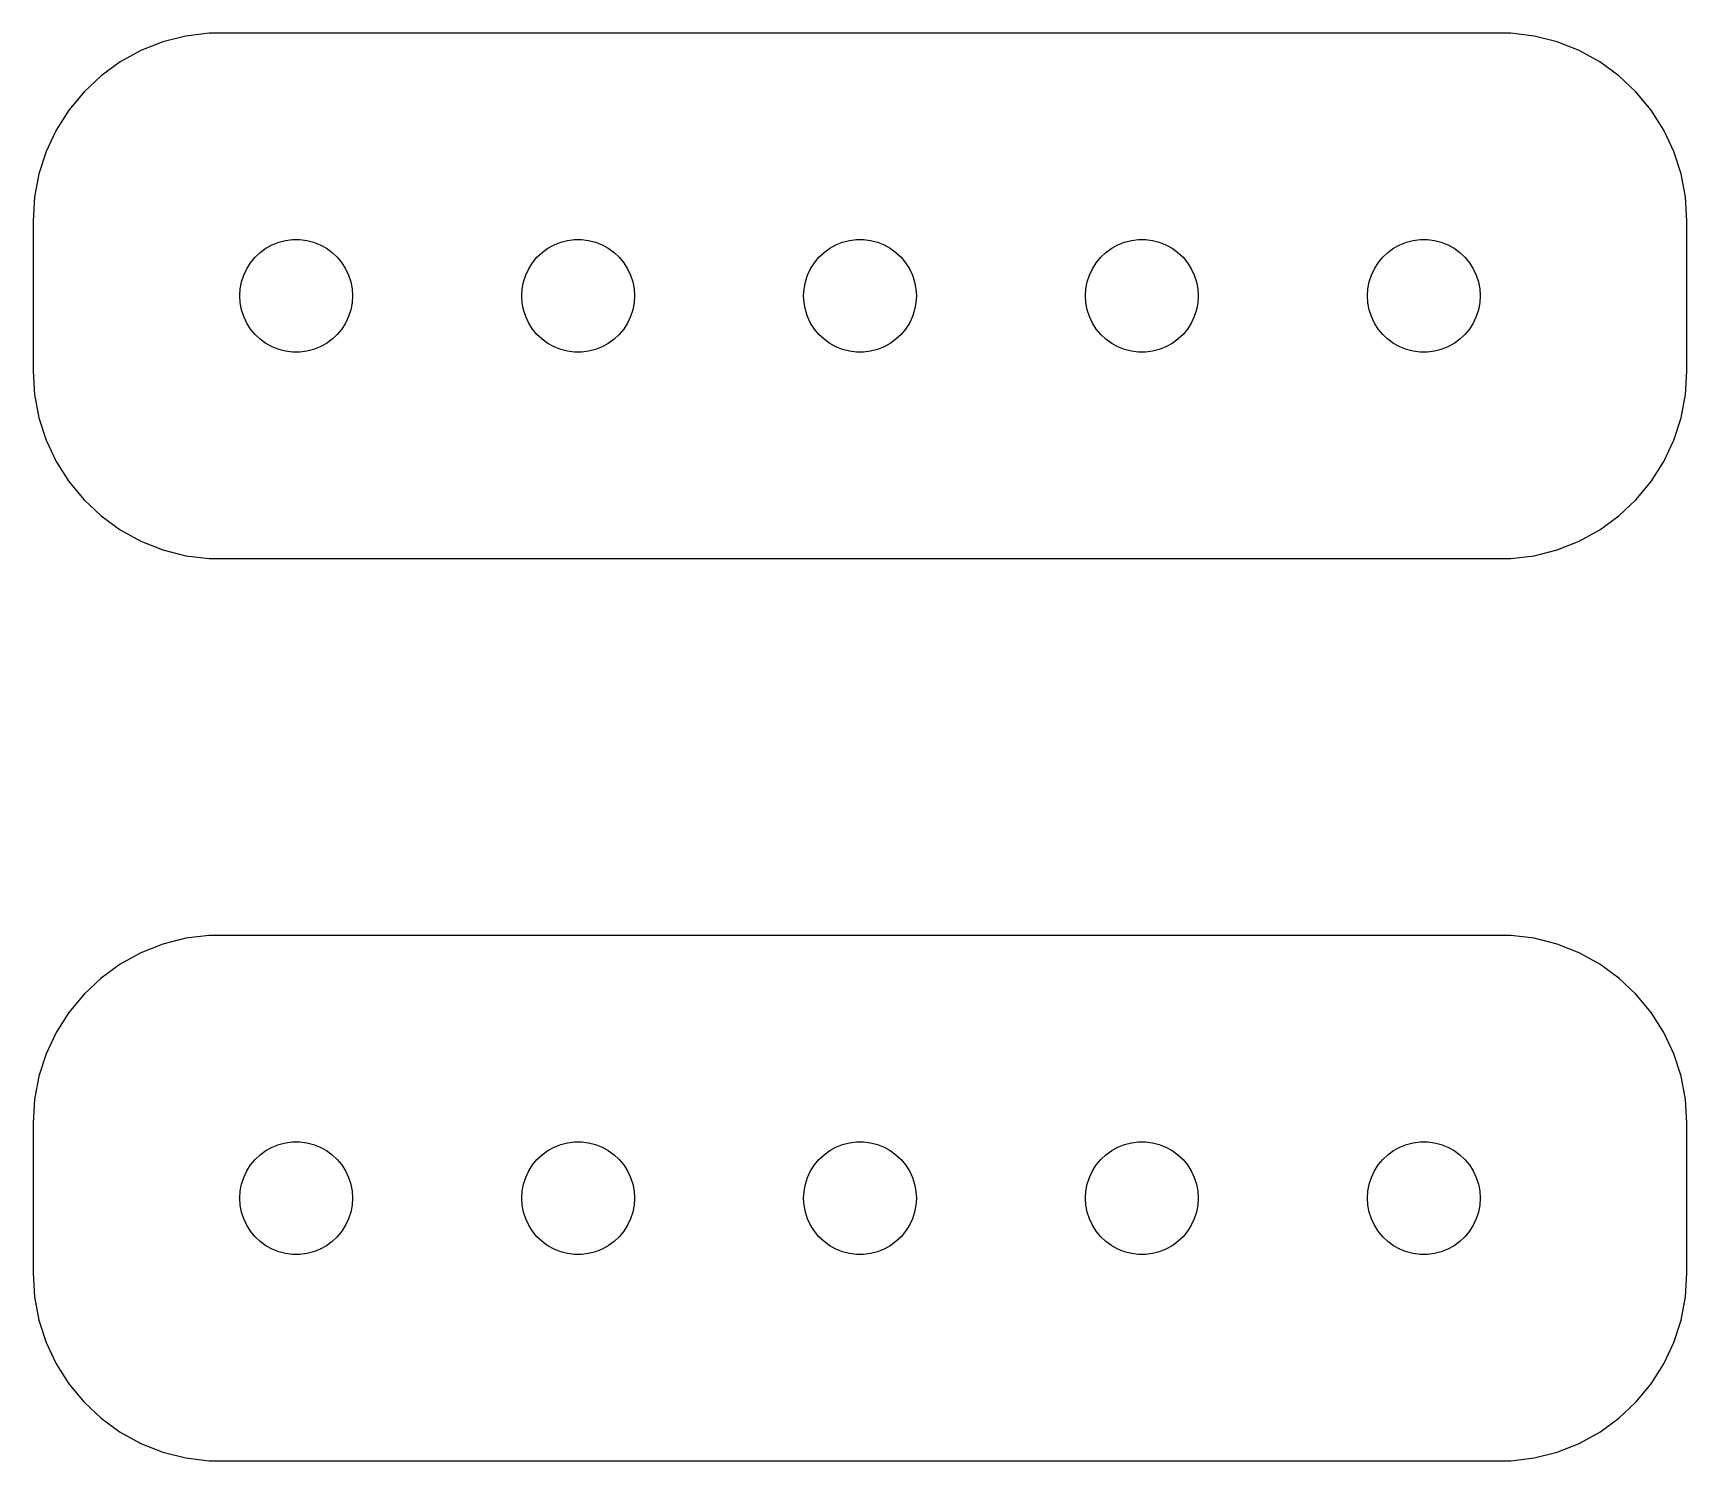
# Model space of a CAD drawing. Header units: metres. Extents: x -22 to 22, y 113 to 223.
# Drawn here: x -22 to 22, y 113.01 to 150.99 of the extents above; entities that cross this region are included whole.
import ezdxf

# ---------------------------------------------------------------- set-up
doc = ezdxf.new("R2010")
doc.units = ezdxf.units.M

msp = doc.modelspace()

# ---------------------------------------------------------------- linework, layer by layer
for p, q in [((-17.3139, 150.99), (-17.9369, 150.911)), ((17.3139, 150.99), (-17.3139, 150.99)), ((17.9369, 150.911), (17.3139, 150.99)), ((-19.1289, 150.524), (-19.6791, 150.222)), ((-18.5451, 150.755), (-19.1289, 150.524)), ((-17.9369, 150.911), (-18.5451, 150.755)), ((18.5451, 150.755), (17.9369, 150.911)), ((19.1289, 150.524), (18.5451, 150.755)), ((19.6791, 150.222), (19.1289, 150.524)), ((-19.6791, 150.222), (-20.1871, 149.853)), ((20.1871, 149.853), (19.6791, 150.222)), ((-20.1871, 149.853), (-20.6448, 149.423)), ((20.6448, 149.423), (20.1871, 149.853)), ((-20.6448, 149.423), (-21.0451, 148.939)), ((21.0451, 148.939), (20.6448, 149.423)), ((-21.0451, 148.939), (-21.3815, 148.409)), ((21.3815, 148.409), (21.0451, 148.939)), ((-21.3815, 148.409), (-21.6489, 147.841)), ((21.6489, 147.841), (21.3815, 148.409)), ((-21.6489, 147.841), (-21.8429, 147.243)), ((21.8429, 147.243), (21.6489, 147.841)), ((-21.8429, 147.243), (-21.9606, 146.627)), ((21.9606, 146.627), (21.8429, 147.243)), ((-21.9606, 146.627), (-22, 146)), ((22, 146), (21.9606, 146.627)), ((-22, 146), (-22, 142)), ((22, 142), (22, 146)), ((-15.9561, 145.156), (-15.8037, 145.266)), ((-15.8037, 145.266), (-15.6387, 145.357)), ((-15.6387, 145.357), (-15.4635, 145.427)), ((-15.4635, 145.427), (-15.2811, 145.473)), ((-15.2811, 145.473), (-15.0942, 145.497)), ((-15.0942, 145.497), (-14.9058, 145.497)), ((-14.9058, 145.497), (-14.7189, 145.473)), ((-14.7189, 145.473), (-14.5365, 145.427)), ((-14.5365, 145.427), (-14.3613, 145.357)), ((-14.3613, 145.357), (-14.1963, 145.266)), ((-14.1963, 145.266), (-14.0439, 145.156)), ((-8.45613, 145.156), (-8.30373, 145.266)), ((-8.30373, 145.266), (-8.13866, 145.357)), ((-8.13866, 145.357), (-7.96352, 145.427)), ((-7.96352, 145.427), (-7.78107, 145.473)), ((-7.78107, 145.473), (-7.59418, 145.497)), ((-7.59418, 145.497), (-7.40581, 145.497)), ((-7.40581, 145.497), (-7.21892, 145.473)), ((-7.21892, 145.473), (-7.03647, 145.427)), ((-7.03647, 145.427), (-6.86133, 145.357)), ((-6.86133, 145.357), (-6.69626, 145.266)), ((-6.69626, 145.266), (-6.54385, 145.156)), ((-0.956131, 145.156), (-0.803726, 145.266)), ((-0.803726, 145.266), (-0.638657, 145.357)), ((-0.638657, 145.357), (-0.463516, 145.427)), ((-0.463516, 145.427), (-0.281067, 145.473)), ((-0.281067, 145.473), (-0.094177, 145.497)), ((-0.094177, 145.497), (0.094177, 145.497)), ((0.094177, 145.497), (0.281067, 145.473)), ((0.281067, 145.473), (0.463516, 145.427)), ((0.463516, 145.427), (0.638657, 145.357)), ((0.638657, 145.357), (0.803726, 145.266)), ((0.803726, 145.266), (0.956131, 145.156)), ((6.54385, 145.156), (6.69626, 145.266)), ((6.69626, 145.266), (6.86133, 145.357)), ((6.86133, 145.357), (7.03647, 145.427)), ((7.03647, 145.427), (7.21892, 145.473)), ((7.21892, 145.473), (7.40581, 145.497)), ((7.40581, 145.497), (7.59418, 145.497)), ((7.59418, 145.497), (7.78107, 145.473)), ((7.78107, 145.473), (7.96352, 145.427)), ((7.96352, 145.427), (8.13866, 145.357)), ((8.13866, 145.357), (8.30373, 145.266)), ((8.30373, 145.266), (8.45613, 145.156)), ((14.0439, 145.156), (14.1963, 145.266)), ((14.1963, 145.266), (14.3613, 145.357)), ((14.3613, 145.357), (14.5365, 145.427)), ((14.5365, 145.427), (14.7189, 145.473)), ((14.7189, 145.473), (14.9058, 145.497)), ((14.9058, 145.497), (15.0942, 145.497)), ((15.0942, 145.497), (15.2811, 145.473)), ((15.2811, 145.473), (15.4635, 145.427)), ((15.4635, 145.427), (15.6387, 145.357)), ((15.6387, 145.357), (15.8037, 145.266)), ((15.8037, 145.266), (15.9561, 145.156)), ((-16.3145, 144.723), (-16.2135, 144.882)), ((-16.2135, 144.882), (-16.0934, 145.027)), ((-16.0934, 145.027), (-15.9561, 145.156)), ((-14.0439, 145.156), (-13.9065, 145.027)), ((-13.9065, 145.027), (-13.7865, 144.882)), ((-13.7865, 144.882), (-13.6855, 144.723)), ((-8.81445, 144.723), (-8.71352, 144.882)), ((-8.71352, 144.882), (-8.59344, 145.027)), ((-8.59344, 145.027), (-8.45613, 145.156)), ((-6.54385, 145.156), (-6.40654, 145.027)), ((-6.40654, 145.027), (-6.28647, 144.882)), ((-6.28647, 144.882), (-6.18553, 144.723)), ((-1.31445, 144.723), (-1.21352, 144.882)), ((-1.21352, 144.882), (-1.09344, 145.027)), ((-1.09344, 145.027), (-0.956131, 145.156)), ((0.956131, 145.156), (1.09344, 145.027)), ((1.09344, 145.027), (1.21352, 144.882)), ((1.21352, 144.882), (1.31445, 144.723)), ((6.18553, 144.723), (6.28647, 144.882)), ((6.28647, 144.882), (6.40654, 145.027)), ((6.40654, 145.027), (6.54385, 145.156)), ((8.45613, 145.156), (8.59344, 145.027)), ((8.59344, 145.027), (8.71352, 144.882)), ((8.71352, 144.882), (8.81445, 144.723)), ((13.6855, 144.723), (13.7865, 144.882)), ((13.7865, 144.882), (13.9065, 145.027)), ((13.9065, 145.027), (14.0439, 145.156)), ((15.9561, 145.156), (16.0934, 145.027)), ((16.0934, 145.027), (16.2135, 144.882)), ((16.2135, 144.882), (16.3145, 144.723)), ((-16.4882, 144.188), (-16.4529, 144.373)), ((-16.4529, 144.373), (-16.3947, 144.552)), ((-16.3947, 144.552), (-16.3145, 144.723)), ((-13.6855, 144.723), (-13.6053, 144.552)), ((-13.6053, 144.552), (-13.5471, 144.373)), ((-13.5471, 144.373), (-13.5118, 144.188)), ((-8.98816, 144.188), (-8.95287, 144.373)), ((-8.95287, 144.373), (-8.89465, 144.552)), ((-8.89465, 144.552), (-8.81445, 144.723)), ((-6.18553, 144.723), (-6.10533, 144.552)), ((-6.10533, 144.552), (-6.04712, 144.373)), ((-6.04712, 144.373), (-6.01183, 144.188)), ((-1.48816, 144.188), (-1.45287, 144.373)), ((-1.45287, 144.373), (-1.39465, 144.552)), ((-1.39465, 144.552), (-1.31445, 144.723)), ((1.31445, 144.723), (1.39465, 144.552)), ((1.39465, 144.552), (1.45287, 144.373)), ((1.45287, 144.373), (1.48816, 144.188)), ((6.01183, 144.188), (6.04712, 144.373)), ((6.04712, 144.373), (6.10533, 144.552)), ((6.10533, 144.552), (6.18553, 144.723)), ((8.81445, 144.723), (8.89465, 144.552)), ((8.89465, 144.552), (8.95287, 144.373)), ((8.95287, 144.373), (8.98816, 144.188)), ((13.5118, 144.188), (13.5471, 144.373)), ((13.5471, 144.373), (13.6053, 144.552)), ((13.6053, 144.552), (13.6855, 144.723)), ((16.3145, 144.723), (16.3947, 144.552)), ((16.3947, 144.552), (16.4529, 144.373)), ((16.4529, 144.373), (16.4882, 144.188)), ((-16.5, 144), (-16.4882, 144.188)), ((-16.4882, 143.812), (-16.5, 144)), ((-13.5118, 144.188), (-13.5, 144)), ((-13.5, 144), (-13.5118, 143.812)), ((-9, 144), (-8.98816, 144.188)), ((-8.98816, 143.812), (-9, 144)), ((-6.01183, 144.188), (-6, 144)), ((-6, 144), (-6.01183, 143.812)), ((-1.5, 144), (-1.48816, 144.188)), ((-1.48816, 143.812), (-1.5, 144)), ((1.48816, 144.188), (1.5, 144)), ((1.5, 144), (1.48816, 143.812)), ((6, 144), (6.01183, 144.188)), ((6.01183, 143.812), (6, 144)), ((8.98816, 144.188), (9, 144)), ((9, 144), (8.98816, 143.812)), ((13.5, 144), (13.5118, 144.188)), ((13.5118, 143.812), (13.5, 144)), ((16.4882, 144.188), (16.5, 144)), ((16.5, 144), (16.4882, 143.812)), ((-16.4529, 143.627), (-16.4882, 143.812)), ((-16.3947, 143.448), (-16.4529, 143.627)), ((-16.3145, 143.277), (-16.3947, 143.448)), ((-13.6053, 143.448), (-13.6855, 143.277)), ((-13.5471, 143.627), (-13.6053, 143.448)), ((-13.5118, 143.812), (-13.5471, 143.627)), ((-8.95287, 143.627), (-8.98816, 143.812)), ((-8.89465, 143.448), (-8.95287, 143.627)), ((-8.81445, 143.277), (-8.89465, 143.448)), ((-6.10533, 143.448), (-6.18553, 143.277)), ((-6.04712, 143.627), (-6.10533, 143.448)), ((-6.01183, 143.812), (-6.04712, 143.627)), ((-1.45287, 143.627), (-1.48816, 143.812)), ((-1.39465, 143.448), (-1.45287, 143.627)), ((-1.31445, 143.277), (-1.39465, 143.448)), ((1.39465, 143.448), (1.31445, 143.277)), ((1.45287, 143.627), (1.39465, 143.448)), ((1.48816, 143.812), (1.45287, 143.627)), ((6.04712, 143.627), (6.01183, 143.812)), ((6.10533, 143.448), (6.04712, 143.627)), ((6.18553, 143.277), (6.10533, 143.448)), ((8.89465, 143.448), (8.81445, 143.277)), ((8.95287, 143.627), (8.89465, 143.448)), ((8.98816, 143.812), (8.95287, 143.627)), ((13.5471, 143.627), (13.5118, 143.812)), ((13.6053, 143.448), (13.5471, 143.627)), ((13.6855, 143.277), (13.6053, 143.448)), ((16.3947, 143.448), (16.3145, 143.277)), ((16.4529, 143.627), (16.3947, 143.448)), ((16.4882, 143.812), (16.4529, 143.627)), ((-16.2135, 143.118), (-16.3145, 143.277)), ((-16.0934, 142.973), (-16.2135, 143.118)), ((-13.7865, 143.118), (-13.9065, 142.973)), ((-13.6855, 143.277), (-13.7865, 143.118)), ((-8.71352, 143.118), (-8.81445, 143.277)), ((-8.59344, 142.973), (-8.71352, 143.118)), ((-6.28647, 143.118), (-6.40654, 142.973)), ((-6.18553, 143.277), (-6.28647, 143.118)), ((-1.21352, 143.118), (-1.31445, 143.277)), ((-1.09344, 142.973), (-1.21352, 143.118)), ((1.21352, 143.118), (1.09344, 142.973)), ((1.31445, 143.277), (1.21352, 143.118)), ((6.28647, 143.118), (6.18553, 143.277)), ((6.40654, 142.973), (6.28647, 143.118)), ((8.71352, 143.118), (8.59344, 142.973)), ((8.81445, 143.277), (8.71352, 143.118)), ((13.7865, 143.118), (13.6855, 143.277)), ((13.9065, 142.973), (13.7865, 143.118)), ((16.2135, 143.118), (16.0934, 142.973)), ((16.3145, 143.277), (16.2135, 143.118)), ((-15.9561, 142.844), (-16.0934, 142.973)), ((-15.8037, 142.734), (-15.9561, 142.844)), ((-15.6387, 142.643), (-15.8037, 142.734)), ((-15.4635, 142.573), (-15.6387, 142.643)), ((-15.2811, 142.527), (-15.4635, 142.573)), ((-14.5365, 142.573), (-14.7189, 142.527)), ((-14.3613, 142.643), (-14.5365, 142.573)), ((-14.1963, 142.734), (-14.3613, 142.643)), ((-14.0439, 142.844), (-14.1963, 142.734)), ((-13.9065, 142.973), (-14.0439, 142.844)), ((-8.45613, 142.844), (-8.59344, 142.973)), ((-8.30373, 142.734), (-8.45613, 142.844)), ((-8.13866, 142.643), (-8.30373, 142.734)), ((-7.96352, 142.573), (-8.13866, 142.643)), ((-7.78107, 142.527), (-7.96352, 142.573)), ((-7.03647, 142.573), (-7.21892, 142.527)), ((-6.86133, 142.643), (-7.03647, 142.573)), ((-6.69626, 142.734), (-6.86133, 142.643)), ((-6.54385, 142.844), (-6.69626, 142.734)), ((-6.40654, 142.973), (-6.54385, 142.844)), ((-0.956131, 142.844), (-1.09344, 142.973)), ((-0.803726, 142.734), (-0.956131, 142.844)), ((-0.638657, 142.643), (-0.803726, 142.734)), ((-0.463516, 142.573), (-0.638657, 142.643)), ((-0.281067, 142.527), (-0.463516, 142.573)), ((0.463516, 142.573), (0.281067, 142.527)), ((0.638657, 142.643), (0.463516, 142.573)), ((0.803726, 142.734), (0.638657, 142.643)), ((0.956131, 142.844), (0.803726, 142.734)), ((1.09344, 142.973), (0.956131, 142.844)), ((6.54385, 142.844), (6.40654, 142.973)), ((6.69626, 142.734), (6.54385, 142.844)), ((6.86133, 142.643), (6.69626, 142.734)), ((7.03647, 142.573), (6.86133, 142.643)), ((7.21892, 142.527), (7.03647, 142.573)), ((7.96352, 142.573), (7.78107, 142.527)), ((8.13866, 142.643), (7.96352, 142.573)), ((8.30373, 142.734), (8.13866, 142.643)), ((8.45613, 142.844), (8.30373, 142.734)), ((8.59344, 142.973), (8.45613, 142.844)), ((14.0439, 142.844), (13.9065, 142.973)), ((14.1963, 142.734), (14.0439, 142.844)), ((14.3613, 142.643), (14.1963, 142.734)), ((14.5365, 142.573), (14.3613, 142.643)), ((14.7189, 142.527), (14.5365, 142.573)), ((15.4635, 142.573), (15.2811, 142.527)), ((15.6387, 142.643), (15.4635, 142.573)), ((15.8037, 142.734), (15.6387, 142.643)), ((15.9561, 142.844), (15.8037, 142.734)), ((16.0934, 142.973), (15.9561, 142.844)), ((-15.0942, 142.503), (-15.2811, 142.527)), ((-14.9058, 142.503), (-15.0942, 142.503)), ((-14.7189, 142.527), (-14.9058, 142.503)), ((-7.59418, 142.503), (-7.78107, 142.527)), ((-7.40581, 142.503), (-7.59418, 142.503)), ((-7.21892, 142.527), (-7.40581, 142.503)), ((-0.094177, 142.503), (-0.281067, 142.527)), ((0.094177, 142.503), (-0.094177, 142.503)), ((0.281067, 142.527), (0.094177, 142.503)), ((7.40581, 142.503), (7.21892, 142.527)), ((7.59418, 142.503), (7.40581, 142.503)), ((7.78107, 142.527), (7.59418, 142.503)), ((14.9058, 142.503), (14.7189, 142.527)), ((15.0942, 142.503), (14.9058, 142.503)), ((15.2811, 142.527), (15.0942, 142.503)), ((-22, 142), (-21.9606, 141.373)), ((21.9606, 141.373), (22, 142)), ((-21.9606, 141.373), (-21.8429, 140.757)), ((21.8429, 140.757), (21.9606, 141.373)), ((-21.8429, 140.757), (-21.6489, 140.159)), ((21.6489, 140.159), (21.8429, 140.757)), ((-21.6489, 140.159), (-21.3815, 139.591)), ((21.3815, 139.591), (21.6489, 140.159)), ((-21.3815, 139.591), (-21.0451, 139.061)), ((21.0451, 139.061), (21.3815, 139.591)), ((-21.0451, 139.061), (-20.6448, 138.577)), ((20.6448, 138.577), (21.0451, 139.061)), ((-20.6448, 138.577), (-20.1871, 138.147)), ((20.1871, 138.147), (20.6448, 138.577)), ((-20.1871, 138.147), (-19.6791, 137.778)), ((-19.6791, 137.778), (-19.1289, 137.476)), ((19.1289, 137.476), (19.6791, 137.778)), ((19.6791, 137.778), (20.1871, 138.147)), ((-19.1289, 137.476), (-18.5451, 137.245)), ((18.5451, 137.245), (19.1289, 137.476)), ((-18.5451, 137.245), (-17.9369, 137.089)), ((-17.9369, 137.089), (-17.3139, 137.01)), ((-17.3139, 137.01), (17.3139, 137.01)), ((17.3139, 137.01), (17.9369, 137.089)), ((17.9369, 137.089), (18.5451, 137.245)), ((-18.5451, 126.755), (-19.1289, 126.524)), ((-17.9369, 126.911), (-18.5451, 126.755)), ((-17.3139, 126.99), (-17.9369, 126.911)), ((17.3139, 126.99), (-17.3139, 126.99)), ((17.9369, 126.911), (17.3139, 126.99)), ((18.5451, 126.755), (17.9369, 126.911)), ((19.1289, 126.524), (18.5451, 126.755)), ((-19.1289, 126.524), (-19.6791, 126.222)), ((19.6791, 126.222), (19.1289, 126.524)), ((-20.1871, 125.853), (-20.6448, 125.423)), ((-19.6791, 126.222), (-20.1871, 125.853)), ((20.1871, 125.853), (19.6791, 126.222)), ((20.6448, 125.423), (20.1871, 125.853)), ((-20.6448, 125.423), (-21.0451, 124.939)), ((21.0451, 124.939), (20.6448, 125.423)), ((-21.0451, 124.939), (-21.3815, 124.409)), ((21.3815, 124.409), (21.0451, 124.939)), ((-21.3815, 124.409), (-21.6489, 123.841)), ((21.6489, 123.841), (21.3815, 124.409)), ((-21.6489, 123.841), (-21.8429, 123.243)), ((21.8429, 123.243), (21.6489, 123.841)), ((-21.8429, 123.243), (-21.9606, 122.627)), ((21.9606, 122.627), (21.8429, 123.243)), ((-21.9606, 122.627), (-22, 122)), ((22, 122), (21.9606, 122.627)), ((-22, 122), (-22, 118)), ((22, 118), (22, 122)), ((-15.4635, 121.427), (-15.2811, 121.473)), ((-15.2811, 121.473), (-15.0942, 121.497)), ((-15.0942, 121.497), (-14.9058, 121.497)), ((-14.9058, 121.497), (-14.7189, 121.473)), ((-14.7189, 121.473), (-14.5365, 121.427)), ((-7.96352, 121.427), (-7.78107, 121.473)), ((-7.78107, 121.473), (-7.59418, 121.497)), ((-7.59418, 121.497), (-7.40581, 121.497)), ((-7.40581, 121.497), (-7.21892, 121.473)), ((-7.21892, 121.473), (-7.03647, 121.427)), ((-0.463516, 121.427), (-0.281067, 121.473)), ((-0.281067, 121.473), (-0.094177, 121.497)), ((-0.094177, 121.497), (0.094177, 121.497)), ((0.094177, 121.497), (0.281067, 121.473)), ((0.281067, 121.473), (0.463516, 121.427)), ((7.03647, 121.427), (7.21892, 121.473)), ((7.21892, 121.473), (7.40581, 121.497)), ((7.40581, 121.497), (7.59418, 121.497)), ((7.59418, 121.497), (7.78107, 121.473)), ((7.78107, 121.473), (7.96352, 121.427)), ((14.5365, 121.427), (14.7189, 121.473)), ((14.7189, 121.473), (14.9058, 121.497)), ((14.9058, 121.497), (15.0942, 121.497)), ((15.0942, 121.497), (15.2811, 121.473)), ((15.2811, 121.473), (15.4635, 121.427)), ((-16.2135, 120.882), (-16.0934, 121.027)), ((-16.0934, 121.027), (-15.9561, 121.156)), ((-15.9561, 121.156), (-15.8037, 121.266)), ((-15.8037, 121.266), (-15.6387, 121.357)), ((-15.6387, 121.357), (-15.4635, 121.427)), ((-14.5365, 121.427), (-14.3613, 121.357)), ((-14.3613, 121.357), (-14.1963, 121.266)), ((-14.1963, 121.266), (-14.0439, 121.156)), ((-14.0439, 121.156), (-13.9065, 121.027)), ((-13.9065, 121.027), (-13.7865, 120.882)), ((-8.71352, 120.882), (-8.59344, 121.027)), ((-8.59344, 121.027), (-8.45613, 121.156)), ((-8.45613, 121.156), (-8.30373, 121.266)), ((-8.30373, 121.266), (-8.13866, 121.357)), ((-8.13866, 121.357), (-7.96352, 121.427)), ((-7.03647, 121.427), (-6.86133, 121.357)), ((-6.86133, 121.357), (-6.69626, 121.266)), ((-6.69626, 121.266), (-6.54385, 121.156)), ((-6.54385, 121.156), (-6.40654, 121.027)), ((-6.40654, 121.027), (-6.28647, 120.882)), ((-1.21352, 120.882), (-1.09344, 121.027)), ((-1.09344, 121.027), (-0.956131, 121.156)), ((-0.956131, 121.156), (-0.803726, 121.266)), ((-0.803726, 121.266), (-0.638657, 121.357)), ((-0.638657, 121.357), (-0.463516, 121.427)), ((0.463516, 121.427), (0.638657, 121.357)), ((0.638657, 121.357), (0.803726, 121.266)), ((0.803726, 121.266), (0.956131, 121.156)), ((0.956131, 121.156), (1.09344, 121.027)), ((1.09344, 121.027), (1.21352, 120.882)), ((6.28647, 120.882), (6.40654, 121.027)), ((6.40654, 121.027), (6.54385, 121.156)), ((6.54385, 121.156), (6.69626, 121.266)), ((6.69626, 121.266), (6.86133, 121.357)), ((6.86133, 121.357), (7.03647, 121.427)), ((7.96352, 121.427), (8.13866, 121.357)), ((8.13866, 121.357), (8.30373, 121.266)), ((8.30373, 121.266), (8.45613, 121.156)), ((8.45613, 121.156), (8.59344, 121.027)), ((8.59344, 121.027), (8.71352, 120.882)), ((13.7865, 120.882), (13.9065, 121.027)), ((13.9065, 121.027), (14.0439, 121.156)), ((14.0439, 121.156), (14.1963, 121.266)), ((14.1963, 121.266), (14.3613, 121.357)), ((14.3613, 121.357), (14.5365, 121.427)), ((15.4635, 121.427), (15.6387, 121.357)), ((15.6387, 121.357), (15.8037, 121.266)), ((15.8037, 121.266), (15.9561, 121.156)), ((15.9561, 121.156), (16.0934, 121.027)), ((16.0934, 121.027), (16.2135, 120.882)), ((-16.3947, 120.552), (-16.3145, 120.723)), ((-16.3145, 120.723), (-16.2135, 120.882)), ((-13.7865, 120.882), (-13.6855, 120.723)), ((-13.6855, 120.723), (-13.6053, 120.552)), ((-8.89465, 120.552), (-8.81445, 120.723)), ((-8.81445, 120.723), (-8.71352, 120.882)), ((-6.28647, 120.882), (-6.18553, 120.723)), ((-6.18553, 120.723), (-6.10533, 120.552)), ((-1.39465, 120.552), (-1.31445, 120.723)), ((-1.31445, 120.723), (-1.21352, 120.882)), ((1.21352, 120.882), (1.31445, 120.723)), ((1.31445, 120.723), (1.39465, 120.552)), ((6.10533, 120.552), (6.18553, 120.723)), ((6.18553, 120.723), (6.28647, 120.882)), ((8.71352, 120.882), (8.81445, 120.723)), ((8.81445, 120.723), (8.89465, 120.552)), ((13.6053, 120.552), (13.6855, 120.723)), ((13.6855, 120.723), (13.7865, 120.882)), ((16.2135, 120.882), (16.3145, 120.723)), ((16.3145, 120.723), (16.3947, 120.552)), ((-16.5, 120), (-16.4882, 120.188)), ((-16.4882, 120.188), (-16.4529, 120.373)), ((-16.4529, 120.373), (-16.3947, 120.552)), ((-13.6053, 120.552), (-13.5471, 120.373)), ((-13.5471, 120.373), (-13.5118, 120.188)), ((-13.5118, 120.188), (-13.5, 120)), ((-9, 120), (-8.98816, 120.188)), ((-8.98816, 120.188), (-8.95287, 120.373)), ((-8.95287, 120.373), (-8.89465, 120.552)), ((-6.10533, 120.552), (-6.04712, 120.373)), ((-6.04712, 120.373), (-6.01183, 120.188)), ((-6.01183, 120.188), (-6, 120)), ((-1.5, 120), (-1.48816, 120.188)), ((-1.48816, 120.188), (-1.45287, 120.373)), ((-1.45287, 120.373), (-1.39465, 120.552)), ((1.39465, 120.552), (1.45287, 120.373)), ((1.45287, 120.373), (1.48816, 120.188)), ((1.48816, 120.188), (1.5, 120)), ((6, 120), (6.01183, 120.188)), ((6.01183, 120.188), (6.04712, 120.373)), ((6.04712, 120.373), (6.10533, 120.552)), ((8.89465, 120.552), (8.95287, 120.373)), ((8.95287, 120.373), (8.98816, 120.188)), ((8.98816, 120.188), (9, 120)), ((13.5, 120), (13.5118, 120.188)), ((13.5118, 120.188), (13.5471, 120.373)), ((13.5471, 120.373), (13.6053, 120.552)), ((16.3947, 120.552), (16.4529, 120.373)), ((16.4529, 120.373), (16.4882, 120.188)), ((16.4882, 120.188), (16.5, 120)), ((-16.4882, 119.812), (-16.5, 120)), ((-16.4529, 119.627), (-16.4882, 119.812)), ((-13.5118, 119.812), (-13.5471, 119.627)), ((-13.5, 120), (-13.5118, 119.812)), ((-8.98816, 119.812), (-9, 120)), ((-8.95287, 119.627), (-8.98816, 119.812)), ((-6.01183, 119.812), (-6.04712, 119.627)), ((-6, 120), (-6.01183, 119.812)), ((-1.48816, 119.812), (-1.5, 120)), ((-1.45287, 119.627), (-1.48816, 119.812)), ((1.48816, 119.812), (1.45287, 119.627)), ((1.5, 120), (1.48816, 119.812)), ((6.01183, 119.812), (6, 120)), ((6.04712, 119.627), (6.01183, 119.812)), ((8.98816, 119.812), (8.95287, 119.627)), ((9, 120), (8.98816, 119.812)), ((13.5118, 119.812), (13.5, 120)), ((13.5471, 119.627), (13.5118, 119.812)), ((16.4882, 119.812), (16.4529, 119.627)), ((16.5, 120), (16.4882, 119.812)), ((-16.3947, 119.448), (-16.4529, 119.627)), ((-16.3145, 119.277), (-16.3947, 119.448)), ((-16.2135, 119.118), (-16.3145, 119.277)), ((-13.6855, 119.277), (-13.7865, 119.118)), ((-13.6053, 119.448), (-13.6855, 119.277)), ((-13.5471, 119.627), (-13.6053, 119.448)), ((-8.89465, 119.448), (-8.95287, 119.627)), ((-8.81445, 119.277), (-8.89465, 119.448)), ((-8.71352, 119.118), (-8.81445, 119.277)), ((-6.18553, 119.277), (-6.28647, 119.118)), ((-6.10533, 119.448), (-6.18553, 119.277)), ((-6.04712, 119.627), (-6.10533, 119.448)), ((-1.39465, 119.448), (-1.45287, 119.627)), ((-1.31445, 119.277), (-1.39465, 119.448)), ((-1.21352, 119.118), (-1.31445, 119.277)), ((1.31445, 119.277), (1.21352, 119.118)), ((1.39465, 119.448), (1.31445, 119.277)), ((1.45287, 119.627), (1.39465, 119.448)), ((6.10533, 119.448), (6.04712, 119.627)), ((6.18553, 119.277), (6.10533, 119.448)), ((6.28647, 119.118), (6.18553, 119.277)), ((8.81445, 119.277), (8.71352, 119.118)), ((8.89465, 119.448), (8.81445, 119.277)), ((8.95287, 119.627), (8.89465, 119.448)), ((13.6053, 119.448), (13.5471, 119.627)), ((13.6855, 119.277), (13.6053, 119.448)), ((13.7865, 119.118), (13.6855, 119.277)), ((16.3145, 119.277), (16.2135, 119.118)), ((16.3947, 119.448), (16.3145, 119.277)), ((16.4529, 119.627), (16.3947, 119.448)), ((-16.0934, 118.973), (-16.2135, 119.118)), ((-15.9561, 118.844), (-16.0934, 118.973)), ((-15.8037, 118.734), (-15.9561, 118.844)), ((-14.0439, 118.844), (-14.1963, 118.734)), ((-13.9065, 118.973), (-14.0439, 118.844)), ((-13.7865, 119.118), (-13.9065, 118.973)), ((-8.59344, 118.973), (-8.71352, 119.118)), ((-8.45613, 118.844), (-8.59344, 118.973)), ((-8.30373, 118.734), (-8.45613, 118.844)), ((-6.54385, 118.844), (-6.69626, 118.734)), ((-6.40654, 118.973), (-6.54385, 118.844)), ((-6.28647, 119.118), (-6.40654, 118.973)), ((-1.09344, 118.973), (-1.21352, 119.118)), ((-0.956131, 118.844), (-1.09344, 118.973)), ((-0.803726, 118.734), (-0.956131, 118.844)), ((0.956131, 118.844), (0.803726, 118.734)), ((1.09344, 118.973), (0.956131, 118.844)), ((1.21352, 119.118), (1.09344, 118.973)), ((6.40654, 118.973), (6.28647, 119.118)), ((6.54385, 118.844), (6.40654, 118.973)), ((6.69626, 118.734), (6.54385, 118.844)), ((8.45613, 118.844), (8.30373, 118.734)), ((8.59344, 118.973), (8.45613, 118.844)), ((8.71352, 119.118), (8.59344, 118.973)), ((13.9065, 118.973), (13.7865, 119.118)), ((14.0439, 118.844), (13.9065, 118.973)), ((14.1963, 118.734), (14.0439, 118.844)), ((15.9561, 118.844), (15.8037, 118.734)), ((16.0934, 118.973), (15.9561, 118.844)), ((16.2135, 119.118), (16.0934, 118.973)), ((-15.6387, 118.643), (-15.8037, 118.734)), ((-15.4635, 118.573), (-15.6387, 118.643)), ((-15.2811, 118.527), (-15.4635, 118.573)), ((-15.0942, 118.503), (-15.2811, 118.527)), ((-14.9058, 118.503), (-15.0942, 118.503)), ((-14.7189, 118.527), (-14.9058, 118.503)), ((-14.5365, 118.573), (-14.7189, 118.527)), ((-14.3613, 118.643), (-14.5365, 118.573)), ((-14.1963, 118.734), (-14.3613, 118.643)), ((-8.13866, 118.643), (-8.30373, 118.734)), ((-7.96352, 118.573), (-8.13866, 118.643)), ((-7.78107, 118.527), (-7.96352, 118.573)), ((-7.59418, 118.503), (-7.78107, 118.527)), ((-7.40581, 118.503), (-7.59418, 118.503)), ((-7.21892, 118.527), (-7.40581, 118.503)), ((-7.03647, 118.573), (-7.21892, 118.527)), ((-6.86133, 118.643), (-7.03647, 118.573)), ((-6.69626, 118.734), (-6.86133, 118.643)), ((-0.638657, 118.643), (-0.803726, 118.734)), ((-0.463516, 118.573), (-0.638657, 118.643)), ((-0.281067, 118.527), (-0.463516, 118.573)), ((-0.094177, 118.503), (-0.281067, 118.527)), ((0.094177, 118.503), (-0.094177, 118.503)), ((0.281067, 118.527), (0.094177, 118.503)), ((0.463516, 118.573), (0.281067, 118.527)), ((0.638657, 118.643), (0.463516, 118.573)), ((0.803726, 118.734), (0.638657, 118.643)), ((6.86133, 118.643), (6.69626, 118.734)), ((7.03647, 118.573), (6.86133, 118.643)), ((7.21892, 118.527), (7.03647, 118.573)), ((7.40581, 118.503), (7.21892, 118.527)), ((7.59418, 118.503), (7.40581, 118.503)), ((7.78107, 118.527), (7.59418, 118.503)), ((7.96352, 118.573), (7.78107, 118.527)), ((8.13866, 118.643), (7.96352, 118.573)), ((8.30373, 118.734), (8.13866, 118.643)), ((14.3613, 118.643), (14.1963, 118.734)), ((14.5365, 118.573), (14.3613, 118.643)), ((14.7189, 118.527), (14.5365, 118.573)), ((14.9058, 118.503), (14.7189, 118.527)), ((15.0942, 118.503), (14.9058, 118.503)), ((15.2811, 118.527), (15.0942, 118.503)), ((15.4635, 118.573), (15.2811, 118.527)), ((15.6387, 118.643), (15.4635, 118.573)), ((15.8037, 118.734), (15.6387, 118.643)), ((-22, 118), (-21.9606, 117.373)), ((21.9606, 117.373), (22, 118)), ((-21.9606, 117.373), (-21.8429, 116.757)), ((21.8429, 116.757), (21.9606, 117.373)), ((-21.8429, 116.757), (-21.6489, 116.159)), ((21.6489, 116.159), (21.8429, 116.757)), ((-21.6489, 116.159), (-21.3815, 115.591)), ((21.3815, 115.591), (21.6489, 116.159)), ((-21.3815, 115.591), (-21.0451, 115.061)), ((21.0451, 115.061), (21.3815, 115.591)), ((-21.0451, 115.061), (-20.6448, 114.577)), ((20.6448, 114.577), (21.0451, 115.061)), ((-20.6448, 114.577), (-20.1871, 114.147)), ((20.1871, 114.147), (20.6448, 114.577)), ((-20.1871, 114.147), (-19.6791, 113.778)), ((19.6791, 113.778), (20.1871, 114.147)), ((-19.6791, 113.778), (-19.1289, 113.476)), ((19.1289, 113.476), (19.6791, 113.778)), ((-19.1289, 113.476), (-18.5451, 113.245)), ((-18.5451, 113.245), (-17.9369, 113.089)), ((-17.9369, 113.089), (-17.3139, 113.01)), ((17.3139, 113.01), (17.9369, 113.089)), ((17.9369, 113.089), (18.5451, 113.245)), ((18.5451, 113.245), (19.1289, 113.476)), ((-17.3139, 113.01), (17.3139, 113.01))]:
    msp.add_line(p, q)

doc.saveas('drawing.dxf')
